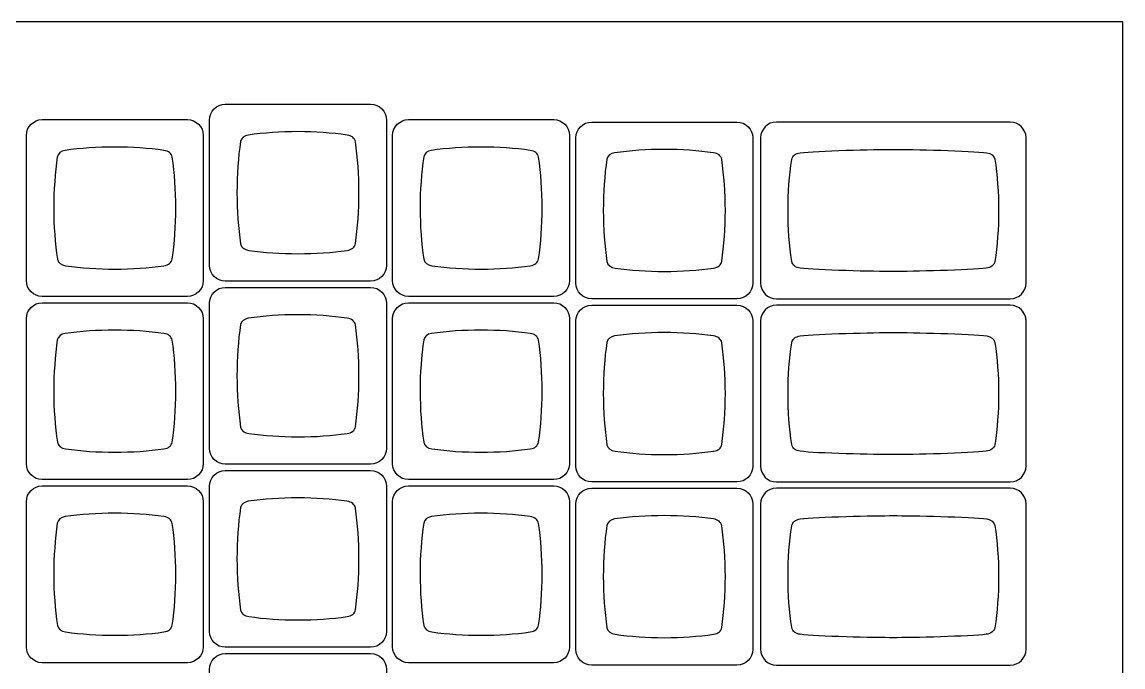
# Model space of a CAD drawing. Header units: millimetres. Extents: x 0 to 437, y 0 to 193.
# Drawn here: x 322 to 436.5, y 125.9 to 193 of the extents above; entities that cross this region are included whole.
import ezdxf

# ---------------------------------------------------------------- set-up
doc = ezdxf.new("R2010")
doc.units = ezdxf.units.MM
doc.header["$MEASUREMENT"] = 0
for name, color, linetype in [('Case', 7, 'Continuous'), ('Other Keys', 7, 'Continuous'), ('Outside Modifiers', 5, 'Continuous'), ('VeloKeys', 253, 'Continuous')]:
    doc.layers.add(name, color=color, linetype=linetype)

msp = doc.modelspace()

# ---------------------------------------------------------------- linework, layer by layer
at = {"layer": 'Case'}
msp.add_lwpolyline([(0, 0), (436.5, 0), (436.5, 192.96), (0, 192.96)], close=True, dxfattribs=at)
at = {"layer": 'Other Keys'}
for points, knots in [([(358.26, 184.4), (358.26, 184.4), (343.15, 184.4), (343.15, 184.4), (343.15, 184.4), (342.25, 184.4), (341.51, 183.66), (341.51, 182.75), (341.51, 182.75), (341.51, 182.75), (341.51, 167.64), (341.51, 167.64), (341.51, 167.64), (341.51, 166.74), (342.25, 166), (343.15, 166), (343.15, 166), (343.15, 166), (358.26, 166), (358.26, 166), (358.26, 166), (359.16, 166), (359.91, 166.74), (359.91, 167.64), (359.91, 167.64), (359.91, 167.64), (359.91, 182.75), (359.91, 182.75), (359.91, 182.75), (359.91, 183.66), (359.16, 184.4), (358.26, 184.4)], [0, 0, 0, 0, 0.111111, 0.111111, 0.111111, 0.111111, 0.222222, 0.222222, 0.222222, 0.222222, 0.333333, 0.333333, 0.333333, 0.333333, 0.444444, 0.444444, 0.444444, 0.444444, 0.555556, 0.555556, 0.555556, 0.555556, 0.666667, 0.666667, 0.666667, 0.666667, 0.777778, 0.777778, 0.777778, 0.777778, 1, 1, 1, 1]), ([(339.21, 182.8), (339.21, 182.8), (324.1, 182.8), (324.1, 182.8), (324.1, 182.8), (323.2, 182.8), (322.46, 182.06), (322.46, 181.15), (322.46, 181.15), (322.46, 181.15), (322.46, 166.05), (322.46, 166.05), (322.46, 166.05), (322.46, 165.14), (323.2, 164.4), (324.1, 164.4), (324.1, 164.4), (324.1, 164.4), (339.21, 164.4), (339.21, 164.4), (339.21, 164.4), (340.11, 164.4), (340.86, 165.14), (340.86, 166.05), (340.86, 166.05), (340.86, 166.05), (340.86, 181.15), (340.86, 181.15), (340.86, 181.15), (340.86, 182.06), (340.11, 182.8), (339.21, 182.8)], [0, 0, 0, 0, 0.111111, 0.111111, 0.111111, 0.111111, 0.222222, 0.222222, 0.222222, 0.222222, 0.333333, 0.333333, 0.333333, 0.333333, 0.444444, 0.444444, 0.444444, 0.444444, 0.555556, 0.555556, 0.555556, 0.555556, 0.666667, 0.666667, 0.666667, 0.666667, 0.777778, 0.777778, 0.777778, 0.777778, 1, 1, 1, 1]), ([(377.31, 182.8), (377.31, 182.8), (362.2, 182.8), (362.2, 182.8), (362.2, 182.8), (361.3, 182.8), (360.55, 182.06), (360.55, 181.15), (360.55, 181.15), (360.55, 181.15), (360.55, 166.05), (360.55, 166.05), (360.55, 166.05), (360.55, 165.14), (361.3, 164.4), (362.2, 164.4), (362.2, 164.4), (362.2, 164.4), (377.31, 164.4), (377.31, 164.4), (377.31, 164.4), (378.21, 164.4), (378.95, 165.14), (378.95, 166.05), (378.95, 166.05), (378.95, 166.05), (378.95, 181.15), (378.95, 181.15), (378.95, 181.15), (378.95, 182.06), (378.21, 182.8), (377.31, 182.8)], [0, 0, 0, 0, 0.111111, 0.111111, 0.111111, 0.111111, 0.222222, 0.222222, 0.222222, 0.222222, 0.333333, 0.333333, 0.333333, 0.333333, 0.444444, 0.444444, 0.444444, 0.444444, 0.555556, 0.555556, 0.555556, 0.555556, 0.666667, 0.666667, 0.666667, 0.666667, 0.777778, 0.777778, 0.777778, 0.777778, 1, 1, 1, 1]), ([(396.36, 182.55), (396.36, 182.55), (381.25, 182.55), (381.25, 182.55), (381.25, 182.55), (380.35, 182.55), (379.6, 181.81), (379.6, 180.91), (379.6, 180.91), (379.6, 180.91), (379.6, 165.8), (379.6, 165.8), (379.6, 165.8), (379.6, 164.89), (380.35, 164.15), (381.25, 164.15), (381.25, 164.15), (381.25, 164.15), (396.36, 164.15), (396.36, 164.15), (396.36, 164.15), (397.26, 164.15), (398, 164.89), (398, 165.8), (398, 165.8), (398, 165.8), (398, 180.91), (398, 180.91), (398, 180.91), (398, 181.81), (397.26, 182.55), (396.36, 182.55)], [0, 0, 0, 0, 0.111111, 0.111111, 0.111111, 0.111111, 0.222222, 0.222222, 0.222222, 0.222222, 0.333333, 0.333333, 0.333333, 0.333333, 0.444444, 0.444444, 0.444444, 0.444444, 0.555556, 0.555556, 0.555556, 0.555556, 0.666667, 0.666667, 0.666667, 0.666667, 0.777778, 0.777778, 0.777778, 0.777778, 1, 1, 1, 1]), ([(350.7, 181.55), (352.49, 181.55), (354.21, 181.42), (355.82, 181.2), (355.82, 181.2), (355.82, 181.2), (355.82, 181.2), (355.82, 181.2), (355.82, 181.2), (356.3, 181.13), (356.59, 180.89), (356.68, 180.49), (356.68, 180.49), (356.92, 178.84), (357.05, 177.05), (357.05, 175.2), (357.05, 175.2), (357.06, 173.34), (356.92, 171.56), (356.68, 169.9), (356.68, 169.9), (356.6, 169.5), (356.31, 169.27), (355.82, 169.19), (355.82, 169.19), (354.22, 168.97), (352.5, 168.85), (350.71, 168.85), (350.71, 168.85), (348.92, 168.85), (347.19, 168.97), (345.59, 169.2), (345.59, 169.2), (345.59, 169.2), (345.59, 169.2), (345.59, 169.2), (345.59, 169.2), (345.12, 169.27), (344.83, 169.49), (344.74, 169.87), (344.74, 169.87), (344.49, 171.54), (344.36, 173.33), (344.36, 175.2), (344.36, 175.2), (344.36, 177.07), (344.49, 178.87), (344.73, 180.53), (344.73, 180.53), (344.83, 180.9), (345.09, 181.11), (345.53, 181.19), (345.53, 181.19), (347.15, 181.42), (348.89, 181.55), (350.7, 181.55)], [0, 0, 0, 0, 0.066667, 0.066667, 0.066667, 0.066667, 0.133333, 0.133333, 0.133333, 0.133333, 0.2, 0.2, 0.2, 0.2, 0.266667, 0.266667, 0.266667, 0.266667, 0.333333, 0.333333, 0.333333, 0.333333, 0.4, 0.4, 0.4, 0.4, 0.466667, 0.466667, 0.466667, 0.466667, 0.533333, 0.533333, 0.533333, 0.533333, 0.6, 0.6, 0.6, 0.6, 0.666667, 0.666667, 0.666667, 0.666667, 0.733333, 0.733333, 0.733333, 0.733333, 0.8, 0.8, 0.8, 0.8, 0.866667, 0.866667, 0.866667, 0.866667, 1, 1, 1, 1]), ([(331.65, 179.95), (333.44, 179.95), (335.16, 179.83), (336.77, 179.6), (336.77, 179.6), (336.77, 179.6), (336.77, 179.6), (336.77, 179.6), (336.77, 179.6), (337.25, 179.53), (337.54, 179.3), (337.63, 178.89), (337.63, 178.89), (337.87, 177.24), (338, 175.46), (338, 173.6), (338, 173.6), (338.01, 171.74), (337.87, 169.96), (337.63, 168.31), (337.63, 168.31), (337.55, 167.9), (337.26, 167.67), (336.77, 167.6), (336.77, 167.6), (335.17, 167.37), (333.45, 167.25), (331.66, 167.25), (331.66, 167.25), (329.87, 167.25), (328.14, 167.37), (326.54, 167.6), (326.54, 167.6), (326.54, 167.6), (326.54, 167.6), (326.54, 167.6), (326.54, 167.6), (326.07, 167.67), (325.78, 167.89), (325.69, 168.28), (325.69, 168.28), (325.44, 169.94), (325.31, 171.73), (325.31, 173.6), (325.31, 173.6), (325.31, 175.47), (325.44, 177.27), (325.68, 178.93), (325.68, 178.93), (325.78, 179.3), (326.04, 179.52), (326.48, 179.6), (326.48, 179.6), (328.1, 179.83), (329.84, 179.95), (331.65, 179.95)], [0, 0, 0, 0, 0.066667, 0.066667, 0.066667, 0.066667, 0.133333, 0.133333, 0.133333, 0.133333, 0.2, 0.2, 0.2, 0.2, 0.266667, 0.266667, 0.266667, 0.266667, 0.333333, 0.333333, 0.333333, 0.333333, 0.4, 0.4, 0.4, 0.4, 0.466667, 0.466667, 0.466667, 0.466667, 0.533333, 0.533333, 0.533333, 0.533333, 0.6, 0.6, 0.6, 0.6, 0.666667, 0.666667, 0.666667, 0.666667, 0.733333, 0.733333, 0.733333, 0.733333, 0.8, 0.8, 0.8, 0.8, 0.866667, 0.866667, 0.866667, 0.866667, 1, 1, 1, 1]), ([(369.75, 179.95), (371.54, 179.95), (373.26, 179.83), (374.87, 179.6), (374.87, 179.6), (374.87, 179.6), (374.87, 179.6), (374.87, 179.6), (374.87, 179.6), (375.35, 179.53), (375.64, 179.3), (375.73, 178.89), (375.73, 178.89), (375.97, 177.24), (376.1, 175.46), (376.1, 173.6), (376.1, 173.6), (376.1, 171.74), (375.97, 169.96), (375.73, 168.31), (375.73, 168.31), (375.64, 167.9), (375.36, 167.67), (374.87, 167.6), (374.87, 167.6), (373.27, 167.37), (371.55, 167.25), (369.76, 167.25), (369.76, 167.25), (367.96, 167.25), (366.24, 167.37), (364.64, 167.6), (364.64, 167.6), (364.64, 167.6), (364.64, 167.6), (364.64, 167.6), (364.64, 167.6), (364.17, 167.67), (363.88, 167.89), (363.78, 168.28), (363.78, 168.28), (363.54, 169.94), (363.41, 171.73), (363.41, 173.6), (363.41, 173.6), (363.4, 175.47), (363.54, 177.27), (363.78, 178.93), (363.78, 178.93), (363.88, 179.3), (364.14, 179.52), (364.58, 179.6), (364.58, 179.6), (366.2, 179.83), (367.94, 179.95), (369.75, 179.95)], [0, 0, 0, 0, 0.066667, 0.066667, 0.066667, 0.066667, 0.133333, 0.133333, 0.133333, 0.133333, 0.2, 0.2, 0.2, 0.2, 0.266667, 0.266667, 0.266667, 0.266667, 0.333333, 0.333333, 0.333333, 0.333333, 0.4, 0.4, 0.4, 0.4, 0.466667, 0.466667, 0.466667, 0.466667, 0.533333, 0.533333, 0.533333, 0.533333, 0.6, 0.6, 0.6, 0.6, 0.666667, 0.666667, 0.666667, 0.666667, 0.733333, 0.733333, 0.733333, 0.733333, 0.8, 0.8, 0.8, 0.8, 0.866667, 0.866667, 0.866667, 0.866667, 1, 1, 1, 1]), ([(388.8, 179.7), (390.59, 179.7), (392.31, 179.58), (393.92, 179.35), (393.92, 179.35), (393.92, 179.35), (393.92, 179.35), (393.92, 179.35), (393.92, 179.35), (394.4, 179.28), (394.69, 179.05), (394.78, 178.64), (394.78, 178.64), (395.02, 176.99), (395.15, 175.21), (395.15, 173.35), (395.15, 173.35), (395.15, 171.49), (395.02, 169.71), (394.78, 168.06), (394.78, 168.06), (394.69, 167.66), (394.41, 167.42), (393.92, 167.35), (393.92, 167.35), (392.32, 167.13), (390.6, 167), (388.81, 167), (388.81, 167), (387.01, 167), (385.29, 167.13), (383.69, 167.35), (383.69, 167.35), (383.69, 167.35), (383.69, 167.35), (383.69, 167.35), (383.69, 167.35), (383.22, 167.42), (382.93, 167.65), (382.83, 168.03), (382.83, 168.03), (382.59, 169.69), (382.46, 171.48), (382.46, 173.35), (382.46, 173.35), (382.45, 175.23), (382.59, 177.02), (382.83, 178.68), (382.83, 178.68), (382.93, 179.05), (383.19, 179.27), (383.63, 179.35), (383.63, 179.35), (385.25, 179.58), (386.99, 179.7), (388.8, 179.7)], [0, 0, 0, 0, 0.066667, 0.066667, 0.066667, 0.066667, 0.133333, 0.133333, 0.133333, 0.133333, 0.2, 0.2, 0.2, 0.2, 0.266667, 0.266667, 0.266667, 0.266667, 0.333333, 0.333333, 0.333333, 0.333333, 0.4, 0.4, 0.4, 0.4, 0.466667, 0.466667, 0.466667, 0.466667, 0.533333, 0.533333, 0.533333, 0.533333, 0.6, 0.6, 0.6, 0.6, 0.666667, 0.666667, 0.666667, 0.666667, 0.733333, 0.733333, 0.733333, 0.733333, 0.8, 0.8, 0.8, 0.8, 0.866667, 0.866667, 0.866667, 0.866667, 1, 1, 1, 1]), ([(396.36, 163.5), (396.36, 163.5), (381.25, 163.5), (381.25, 163.5), (381.25, 163.5), (380.35, 163.5), (379.6, 162.76), (379.6, 161.86), (379.6, 161.86), (379.6, 161.86), (379.6, 146.75), (379.6, 146.75), (379.6, 146.75), (379.6, 145.84), (380.35, 145.1), (381.25, 145.1), (381.25, 145.1), (381.25, 145.1), (396.36, 145.1), (396.36, 145.1), (396.36, 145.1), (397.26, 145.1), (398, 145.84), (398, 146.75), (398, 146.75), (398, 146.75), (398, 161.86), (398, 161.86), (398, 161.86), (398, 162.76), (397.26, 163.5), (396.36, 163.5)], [0, 0, 0, 0, 0.111111, 0.111111, 0.111111, 0.111111, 0.222222, 0.222222, 0.222222, 0.222222, 0.333333, 0.333333, 0.333333, 0.333333, 0.444444, 0.444444, 0.444444, 0.444444, 0.555556, 0.555556, 0.555556, 0.555556, 0.666667, 0.666667, 0.666667, 0.666667, 0.777778, 0.777778, 0.777778, 0.777778, 1, 1, 1, 1]), ([(388.8, 160.65), (390.59, 160.65), (392.31, 160.53), (393.92, 160.3), (393.92, 160.3), (393.92, 160.3), (393.92, 160.3), (393.92, 160.3), (393.92, 160.3), (394.4, 160.23), (394.69, 160), (394.78, 159.59), (394.78, 159.59), (395.02, 157.94), (395.15, 156.16), (395.15, 154.3), (395.15, 154.3), (395.15, 152.44), (395.02, 150.66), (394.78, 149.01), (394.78, 149.01), (394.69, 148.61), (394.41, 148.37), (393.92, 148.3), (393.92, 148.3), (392.32, 148.08), (390.6, 147.95), (388.81, 147.95), (388.81, 147.95), (387.01, 147.95), (385.29, 148.08), (383.69, 148.3), (383.69, 148.3), (383.69, 148.3), (383.69, 148.3), (383.69, 148.3), (383.69, 148.3), (383.22, 148.37), (382.93, 148.6), (382.83, 148.98), (382.83, 148.98), (382.59, 150.64), (382.46, 152.43), (382.46, 154.3), (382.46, 154.3), (382.45, 156.18), (382.59, 157.97), (382.83, 159.63), (382.83, 159.63), (382.93, 160), (383.19, 160.22), (383.63, 160.3), (383.63, 160.3), (385.25, 160.53), (386.99, 160.65), (388.8, 160.65)], [0, 0, 0, 0, 0.066667, 0.066667, 0.066667, 0.066667, 0.133333, 0.133333, 0.133333, 0.133333, 0.2, 0.2, 0.2, 0.2, 0.266667, 0.266667, 0.266667, 0.266667, 0.333333, 0.333333, 0.333333, 0.333333, 0.4, 0.4, 0.4, 0.4, 0.466667, 0.466667, 0.466667, 0.466667, 0.533333, 0.533333, 0.533333, 0.533333, 0.6, 0.6, 0.6, 0.6, 0.666667, 0.666667, 0.666667, 0.666667, 0.733333, 0.733333, 0.733333, 0.733333, 0.8, 0.8, 0.8, 0.8, 0.866667, 0.866667, 0.866667, 0.866667, 1, 1, 1, 1])]:
    msp.add_open_spline(points, degree=3, knots=knots, dxfattribs=at)
at = {"layer": 'Outside Modifiers'}
for points, knots in [([(424.77, 164.15), (424.77, 164.15), (400.46, 164.15), (400.46, 164.15), (400.46, 164.15), (399.56, 164.15), (398.82, 164.89), (398.82, 165.8), (398.82, 165.8), (398.82, 165.8), (398.82, 180.91), (398.82, 180.91), (398.82, 180.91), (398.82, 181.81), (399.56, 182.55), (400.46, 182.55), (400.46, 182.55), (400.46, 182.55), (424.77, 182.55), (424.77, 182.55), (424.77, 182.55), (425.68, 182.55), (426.42, 181.81), (426.42, 180.91), (426.42, 180.91), (426.42, 180.91), (426.42, 165.8), (426.42, 165.8), (426.42, 165.8), (426.42, 164.89), (425.68, 164.15), (424.77, 164.15)], [0, 0, 0, 0, 0.111111, 0.111111, 0.111111, 0.111111, 0.222222, 0.222222, 0.222222, 0.222222, 0.333333, 0.333333, 0.333333, 0.333333, 0.444444, 0.444444, 0.444444, 0.444444, 0.555556, 0.555556, 0.555556, 0.555556, 0.666667, 0.666667, 0.666667, 0.666667, 0.777778, 0.777778, 0.777778, 0.777778, 1, 1, 1, 1]), ([(412.62, 179.7), (410.76, 179.7), (404.6, 179.58), (402.94, 179.35), (402.94, 179.35), (402.94, 179.35), (402.94, 179.35), (402.94, 179.35), (402.94, 179.35), (402.44, 179.28), (402.14, 179.05), (402.05, 178.64), (402.05, 178.64), (401.8, 176.99), (401.67, 175.21), (401.67, 173.35), (401.67, 173.35), (401.67, 171.49), (401.8, 169.71), (402.05, 168.06), (402.05, 168.06), (402.14, 167.65), (402.44, 167.42), (402.94, 167.35), (402.94, 167.35), (404.59, 167.12), (410.77, 167), (412.61, 167), (412.61, 167), (414.46, 167), (420.64, 167.13), (422.29, 167.35), (422.29, 167.35), (422.29, 167.35), (422.29, 167.35), (422.29, 167.35), (422.29, 167.35), (422.78, 167.42), (423.08, 167.64), (423.18, 168.03), (423.18, 168.03), (423.43, 169.69), (423.57, 171.48), (423.57, 173.35), (423.57, 173.35), (423.57, 175.22), (423.43, 177.02), (423.18, 178.68), (423.18, 178.68), (423.08, 179.05), (422.81, 179.27), (422.35, 179.35), (422.35, 179.35), (420.68, 179.58), (414.48, 179.7), (412.62, 179.7)], [0, 0, 0, 0, 0.066667, 0.066667, 0.066667, 0.066667, 0.133333, 0.133333, 0.133333, 0.133333, 0.2, 0.2, 0.2, 0.2, 0.266667, 0.266667, 0.266667, 0.266667, 0.333333, 0.333333, 0.333333, 0.333333, 0.4, 0.4, 0.4, 0.4, 0.466667, 0.466667, 0.466667, 0.466667, 0.533333, 0.533333, 0.533333, 0.533333, 0.6, 0.6, 0.6, 0.6, 0.666667, 0.666667, 0.666667, 0.666667, 0.733333, 0.733333, 0.733333, 0.733333, 0.8, 0.8, 0.8, 0.8, 0.866667, 0.866667, 0.866667, 0.866667, 1, 1, 1, 1]), ([(424.77, 145.1), (424.77, 145.1), (400.46, 145.1), (400.46, 145.1), (400.46, 145.1), (399.56, 145.1), (398.82, 145.84), (398.82, 146.75), (398.82, 146.75), (398.82, 146.75), (398.82, 161.86), (398.82, 161.86), (398.82, 161.86), (398.82, 162.76), (399.56, 163.5), (400.46, 163.5), (400.46, 163.5), (400.46, 163.5), (424.77, 163.5), (424.77, 163.5), (424.77, 163.5), (425.68, 163.5), (426.42, 162.76), (426.42, 161.86), (426.42, 161.86), (426.42, 161.86), (426.42, 146.75), (426.42, 146.75), (426.42, 146.75), (426.42, 145.84), (425.68, 145.1), (424.77, 145.1)], [0, 0, 0, 0, 0.111111, 0.111111, 0.111111, 0.111111, 0.222222, 0.222222, 0.222222, 0.222222, 0.333333, 0.333333, 0.333333, 0.333333, 0.444444, 0.444444, 0.444444, 0.444444, 0.555556, 0.555556, 0.555556, 0.555556, 0.666667, 0.666667, 0.666667, 0.666667, 0.777778, 0.777778, 0.777778, 0.777778, 1, 1, 1, 1]), ([(412.62, 160.65), (410.76, 160.65), (404.6, 160.53), (402.94, 160.3), (402.94, 160.3), (402.94, 160.3), (402.94, 160.3), (402.94, 160.3), (402.94, 160.3), (402.44, 160.23), (402.14, 160), (402.05, 159.59), (402.05, 159.59), (401.8, 157.94), (401.67, 156.16), (401.67, 154.3), (401.67, 154.3), (401.67, 152.44), (401.8, 150.66), (402.05, 149.01), (402.05, 149.01), (402.14, 148.6), (402.44, 148.37), (402.94, 148.3), (402.94, 148.3), (404.59, 148.07), (410.77, 147.95), (412.61, 147.95), (412.61, 147.95), (414.46, 147.95), (420.64, 148.08), (422.29, 148.3), (422.29, 148.3), (422.29, 148.3), (422.29, 148.3), (422.29, 148.3), (422.29, 148.3), (422.78, 148.37), (423.08, 148.59), (423.18, 148.98), (423.18, 148.98), (423.43, 150.64), (423.57, 152.43), (423.57, 154.3), (423.57, 154.3), (423.57, 156.17), (423.43, 157.97), (423.18, 159.63), (423.18, 159.63), (423.08, 160), (422.81, 160.22), (422.35, 160.3), (422.35, 160.3), (420.68, 160.53), (414.48, 160.65), (412.62, 160.65)], [0, 0, 0, 0, 0.066667, 0.066667, 0.066667, 0.066667, 0.133333, 0.133333, 0.133333, 0.133333, 0.2, 0.2, 0.2, 0.2, 0.266667, 0.266667, 0.266667, 0.266667, 0.333333, 0.333333, 0.333333, 0.333333, 0.4, 0.4, 0.4, 0.4, 0.466667, 0.466667, 0.466667, 0.466667, 0.533333, 0.533333, 0.533333, 0.533333, 0.6, 0.6, 0.6, 0.6, 0.666667, 0.666667, 0.666667, 0.666667, 0.733333, 0.733333, 0.733333, 0.733333, 0.8, 0.8, 0.8, 0.8, 0.866667, 0.866667, 0.866667, 0.866667, 1, 1, 1, 1]), ([(424.77, 126.05), (424.77, 126.05), (400.46, 126.05), (400.46, 126.05), (400.46, 126.05), (399.56, 126.05), (398.82, 126.79), (398.82, 127.7), (398.82, 127.7), (398.82, 127.7), (398.82, 142.81), (398.82, 142.81), (398.82, 142.81), (398.82, 143.71), (399.56, 144.45), (400.46, 144.45), (400.46, 144.45), (400.46, 144.45), (424.77, 144.45), (424.77, 144.45), (424.77, 144.45), (425.68, 144.45), (426.42, 143.71), (426.42, 142.81), (426.42, 142.81), (426.42, 142.81), (426.42, 127.7), (426.42, 127.7), (426.42, 127.7), (426.42, 126.79), (425.68, 126.05), (424.77, 126.05)], [0, 0, 0, 0, 0.111111, 0.111111, 0.111111, 0.111111, 0.222222, 0.222222, 0.222222, 0.222222, 0.333333, 0.333333, 0.333333, 0.333333, 0.444444, 0.444444, 0.444444, 0.444444, 0.555556, 0.555556, 0.555556, 0.555556, 0.666667, 0.666667, 0.666667, 0.666667, 0.777778, 0.777778, 0.777778, 0.777778, 1, 1, 1, 1]), ([(412.62, 141.6), (410.76, 141.6), (404.6, 141.48), (402.94, 141.25), (402.94, 141.25), (402.94, 141.25), (402.94, 141.25), (402.94, 141.25), (402.94, 141.25), (402.44, 141.18), (402.14, 140.95), (402.05, 140.54), (402.05, 140.54), (401.8, 138.89), (401.67, 137.11), (401.67, 135.25), (401.67, 135.25), (401.67, 133.39), (401.8, 131.61), (402.05, 129.96), (402.05, 129.96), (402.14, 129.55), (402.44, 129.32), (402.94, 129.25), (402.94, 129.25), (404.59, 129.02), (410.77, 128.9), (412.61, 128.9), (412.61, 128.9), (414.46, 128.9), (420.64, 129.03), (422.29, 129.25), (422.29, 129.25), (422.29, 129.25), (422.29, 129.25), (422.29, 129.25), (422.29, 129.25), (422.78, 129.32), (423.08, 129.54), (423.18, 129.93), (423.18, 129.93), (423.43, 131.59), (423.57, 133.38), (423.57, 135.25), (423.57, 135.25), (423.57, 137.12), (423.43, 138.92), (423.18, 140.58), (423.18, 140.58), (423.08, 140.95), (422.81, 141.17), (422.35, 141.25), (422.35, 141.25), (420.68, 141.48), (414.48, 141.6), (412.62, 141.6)], [0, 0, 0, 0, 0.066667, 0.066667, 0.066667, 0.066667, 0.133333, 0.133333, 0.133333, 0.133333, 0.2, 0.2, 0.2, 0.2, 0.266667, 0.266667, 0.266667, 0.266667, 0.333333, 0.333333, 0.333333, 0.333333, 0.4, 0.4, 0.4, 0.4, 0.466667, 0.466667, 0.466667, 0.466667, 0.533333, 0.533333, 0.533333, 0.533333, 0.6, 0.6, 0.6, 0.6, 0.666667, 0.666667, 0.666667, 0.666667, 0.733333, 0.733333, 0.733333, 0.733333, 0.8, 0.8, 0.8, 0.8, 0.866667, 0.866667, 0.866667, 0.866667, 1, 1, 1, 1])]:
    msp.add_open_spline(points, degree=3, knots=knots, dxfattribs=at)
at = {"layer": 'VeloKeys'}
for points, knots in [([(358.26, 165.35), (358.26, 165.35), (343.15, 165.35), (343.15, 165.35), (343.15, 165.35), (342.25, 165.35), (341.51, 164.61), (341.51, 163.7), (341.51, 163.7), (341.51, 163.7), (341.51, 148.59), (341.51, 148.59), (341.51, 148.59), (341.51, 147.69), (342.25, 146.95), (343.15, 146.95), (343.15, 146.95), (343.15, 146.95), (358.26, 146.95), (358.26, 146.95), (358.26, 146.95), (359.16, 146.95), (359.91, 147.69), (359.91, 148.59), (359.91, 148.59), (359.91, 148.59), (359.91, 163.7), (359.91, 163.7), (359.91, 163.7), (359.91, 164.61), (359.16, 165.35), (358.26, 165.35)], [0, 0, 0, 0, 0.111111, 0.111111, 0.111111, 0.111111, 0.222222, 0.222222, 0.222222, 0.222222, 0.333333, 0.333333, 0.333333, 0.333333, 0.444444, 0.444444, 0.444444, 0.444444, 0.555556, 0.555556, 0.555556, 0.555556, 0.666667, 0.666667, 0.666667, 0.666667, 0.777778, 0.777778, 0.777778, 0.777778, 1, 1, 1, 1]), ([(339.21, 163.75), (339.21, 163.75), (324.1, 163.75), (324.1, 163.75), (324.1, 163.75), (323.2, 163.75), (322.46, 163.01), (322.46, 162.1), (322.46, 162.1), (322.46, 162.1), (322.46, 147), (322.46, 147), (322.46, 147), (322.46, 146.09), (323.2, 145.35), (324.1, 145.35), (324.1, 145.35), (324.1, 145.35), (339.21, 145.35), (339.21, 145.35), (339.21, 145.35), (340.11, 145.35), (340.86, 146.09), (340.86, 147), (340.86, 147), (340.86, 147), (340.86, 162.1), (340.86, 162.1), (340.86, 162.1), (340.86, 163.01), (340.11, 163.75), (339.21, 163.75)], [0, 0, 0, 0, 0.111111, 0.111111, 0.111111, 0.111111, 0.222222, 0.222222, 0.222222, 0.222222, 0.333333, 0.333333, 0.333333, 0.333333, 0.444444, 0.444444, 0.444444, 0.444444, 0.555556, 0.555556, 0.555556, 0.555556, 0.666667, 0.666667, 0.666667, 0.666667, 0.777778, 0.777778, 0.777778, 0.777778, 1, 1, 1, 1]), ([(377.31, 163.75), (377.31, 163.75), (362.2, 163.75), (362.2, 163.75), (362.2, 163.75), (361.3, 163.75), (360.55, 163.01), (360.55, 162.1), (360.55, 162.1), (360.55, 162.1), (360.55, 147), (360.55, 147), (360.55, 147), (360.55, 146.09), (361.3, 145.35), (362.2, 145.35), (362.2, 145.35), (362.2, 145.35), (377.31, 145.35), (377.31, 145.35), (377.31, 145.35), (378.21, 145.35), (378.95, 146.09), (378.95, 147), (378.95, 147), (378.95, 147), (378.95, 162.1), (378.95, 162.1), (378.95, 162.1), (378.95, 163.01), (378.21, 163.75), (377.31, 163.75)], [0, 0, 0, 0, 0.111111, 0.111111, 0.111111, 0.111111, 0.222222, 0.222222, 0.222222, 0.222222, 0.333333, 0.333333, 0.333333, 0.333333, 0.444444, 0.444444, 0.444444, 0.444444, 0.555556, 0.555556, 0.555556, 0.555556, 0.666667, 0.666667, 0.666667, 0.666667, 0.777778, 0.777778, 0.777778, 0.777778, 1, 1, 1, 1]), ([(350.7, 162.5), (352.49, 162.5), (354.21, 162.37), (355.82, 162.15), (355.82, 162.15), (355.82, 162.15), (355.82, 162.15), (355.82, 162.15), (355.82, 162.15), (356.3, 162.08), (356.59, 161.84), (356.68, 161.44), (356.68, 161.44), (356.92, 159.79), (357.05, 158), (357.05, 156.15), (357.05, 156.15), (357.06, 154.29), (356.92, 152.51), (356.68, 150.85), (356.68, 150.85), (356.6, 150.45), (356.31, 150.22), (355.82, 150.14), (355.82, 150.14), (354.22, 149.92), (352.5, 149.8), (350.71, 149.8), (350.71, 149.8), (348.92, 149.8), (347.19, 149.92), (345.59, 150.15), (345.59, 150.15), (345.59, 150.15), (345.59, 150.15), (345.59, 150.15), (345.59, 150.15), (345.12, 150.22), (344.83, 150.44), (344.74, 150.82), (344.74, 150.82), (344.49, 152.49), (344.36, 154.28), (344.36, 156.15), (344.36, 156.15), (344.36, 158.02), (344.49, 159.82), (344.73, 161.48), (344.73, 161.48), (344.83, 161.85), (345.09, 162.06), (345.53, 162.14), (345.53, 162.14), (347.15, 162.37), (348.89, 162.5), (350.7, 162.5)], [0, 0, 0, 0, 0.066667, 0.066667, 0.066667, 0.066667, 0.133333, 0.133333, 0.133333, 0.133333, 0.2, 0.2, 0.2, 0.2, 0.266667, 0.266667, 0.266667, 0.266667, 0.333333, 0.333333, 0.333333, 0.333333, 0.4, 0.4, 0.4, 0.4, 0.466667, 0.466667, 0.466667, 0.466667, 0.533333, 0.533333, 0.533333, 0.533333, 0.6, 0.6, 0.6, 0.6, 0.666667, 0.666667, 0.666667, 0.666667, 0.733333, 0.733333, 0.733333, 0.733333, 0.8, 0.8, 0.8, 0.8, 0.866667, 0.866667, 0.866667, 0.866667, 1, 1, 1, 1]), ([(331.65, 160.9), (333.44, 160.9), (335.16, 160.78), (336.77, 160.55), (336.77, 160.55), (336.77, 160.55), (336.77, 160.55), (336.77, 160.55), (336.77, 160.55), (337.25, 160.48), (337.54, 160.25), (337.63, 159.84), (337.63, 159.84), (337.87, 158.19), (338, 156.41), (338, 154.55), (338, 154.55), (338.01, 152.69), (337.87, 150.91), (337.63, 149.26), (337.63, 149.26), (337.55, 148.85), (337.26, 148.62), (336.77, 148.55), (336.77, 148.55), (335.17, 148.32), (333.45, 148.2), (331.66, 148.2), (331.66, 148.2), (329.87, 148.2), (328.14, 148.32), (326.54, 148.55), (326.54, 148.55), (326.54, 148.55), (326.54, 148.55), (326.54, 148.55), (326.54, 148.55), (326.07, 148.62), (325.78, 148.84), (325.69, 149.23), (325.69, 149.23), (325.44, 150.89), (325.31, 152.68), (325.31, 154.55), (325.31, 154.55), (325.31, 156.42), (325.44, 158.22), (325.68, 159.88), (325.68, 159.88), (325.78, 160.25), (326.04, 160.47), (326.48, 160.55), (326.48, 160.55), (328.1, 160.78), (329.84, 160.9), (331.65, 160.9)], [0, 0, 0, 0, 0.066667, 0.066667, 0.066667, 0.066667, 0.133333, 0.133333, 0.133333, 0.133333, 0.2, 0.2, 0.2, 0.2, 0.266667, 0.266667, 0.266667, 0.266667, 0.333333, 0.333333, 0.333333, 0.333333, 0.4, 0.4, 0.4, 0.4, 0.466667, 0.466667, 0.466667, 0.466667, 0.533333, 0.533333, 0.533333, 0.533333, 0.6, 0.6, 0.6, 0.6, 0.666667, 0.666667, 0.666667, 0.666667, 0.733333, 0.733333, 0.733333, 0.733333, 0.8, 0.8, 0.8, 0.8, 0.866667, 0.866667, 0.866667, 0.866667, 1, 1, 1, 1]), ([(369.75, 160.9), (371.54, 160.9), (373.26, 160.78), (374.87, 160.55), (374.87, 160.55), (374.87, 160.55), (374.87, 160.55), (374.87, 160.55), (374.87, 160.55), (375.35, 160.48), (375.64, 160.25), (375.73, 159.84), (375.73, 159.84), (375.97, 158.19), (376.1, 156.41), (376.1, 154.55), (376.1, 154.55), (376.1, 152.69), (375.97, 150.91), (375.73, 149.26), (375.73, 149.26), (375.64, 148.85), (375.36, 148.62), (374.87, 148.55), (374.87, 148.55), (373.27, 148.32), (371.55, 148.2), (369.76, 148.2), (369.76, 148.2), (367.96, 148.2), (366.24, 148.32), (364.64, 148.55), (364.64, 148.55), (364.64, 148.55), (364.64, 148.55), (364.64, 148.55), (364.64, 148.55), (364.17, 148.62), (363.88, 148.84), (363.78, 149.23), (363.78, 149.23), (363.54, 150.89), (363.41, 152.68), (363.41, 154.55), (363.41, 154.55), (363.4, 156.42), (363.54, 158.22), (363.78, 159.88), (363.78, 159.88), (363.88, 160.25), (364.14, 160.47), (364.58, 160.55), (364.58, 160.55), (366.2, 160.78), (367.94, 160.9), (369.75, 160.9)], [0, 0, 0, 0, 0.066667, 0.066667, 0.066667, 0.066667, 0.133333, 0.133333, 0.133333, 0.133333, 0.2, 0.2, 0.2, 0.2, 0.266667, 0.266667, 0.266667, 0.266667, 0.333333, 0.333333, 0.333333, 0.333333, 0.4, 0.4, 0.4, 0.4, 0.466667, 0.466667, 0.466667, 0.466667, 0.533333, 0.533333, 0.533333, 0.533333, 0.6, 0.6, 0.6, 0.6, 0.666667, 0.666667, 0.666667, 0.666667, 0.733333, 0.733333, 0.733333, 0.733333, 0.8, 0.8, 0.8, 0.8, 0.866667, 0.866667, 0.866667, 0.866667, 1, 1, 1, 1]), ([(358.26, 146.3), (358.26, 146.3), (343.15, 146.3), (343.15, 146.3), (343.15, 146.3), (342.25, 146.3), (341.51, 145.56), (341.51, 144.65), (341.51, 144.65), (341.51, 144.65), (341.51, 129.54), (341.51, 129.54), (341.51, 129.54), (341.51, 128.64), (342.25, 127.9), (343.15, 127.9), (343.15, 127.9), (343.15, 127.9), (358.26, 127.9), (358.26, 127.9), (358.26, 127.9), (359.16, 127.9), (359.91, 128.64), (359.91, 129.54), (359.91, 129.54), (359.91, 129.54), (359.91, 144.65), (359.91, 144.65), (359.91, 144.65), (359.91, 145.56), (359.16, 146.3), (358.26, 146.3)], [0, 0, 0, 0, 0.111111, 0.111111, 0.111111, 0.111111, 0.222222, 0.222222, 0.222222, 0.222222, 0.333333, 0.333333, 0.333333, 0.333333, 0.444444, 0.444444, 0.444444, 0.444444, 0.555556, 0.555556, 0.555556, 0.555556, 0.666667, 0.666667, 0.666667, 0.666667, 0.777778, 0.777778, 0.777778, 0.777778, 1, 1, 1, 1]), ([(339.21, 144.7), (339.21, 144.7), (324.1, 144.7), (324.1, 144.7), (324.1, 144.7), (323.2, 144.7), (322.46, 143.96), (322.46, 143.05), (322.46, 143.05), (322.46, 143.05), (322.46, 127.95), (322.46, 127.95), (322.46, 127.95), (322.46, 127.04), (323.2, 126.3), (324.1, 126.3), (324.1, 126.3), (324.1, 126.3), (339.21, 126.3), (339.21, 126.3), (339.21, 126.3), (340.11, 126.3), (340.86, 127.04), (340.86, 127.95), (340.86, 127.95), (340.86, 127.95), (340.86, 143.05), (340.86, 143.05), (340.86, 143.05), (340.86, 143.96), (340.11, 144.7), (339.21, 144.7)], [0, 0, 0, 0, 0.111111, 0.111111, 0.111111, 0.111111, 0.222222, 0.222222, 0.222222, 0.222222, 0.333333, 0.333333, 0.333333, 0.333333, 0.444444, 0.444444, 0.444444, 0.444444, 0.555556, 0.555556, 0.555556, 0.555556, 0.666667, 0.666667, 0.666667, 0.666667, 0.777778, 0.777778, 0.777778, 0.777778, 1, 1, 1, 1]), ([(377.31, 144.7), (377.31, 144.7), (362.2, 144.7), (362.2, 144.7), (362.2, 144.7), (361.3, 144.7), (360.55, 143.96), (360.55, 143.05), (360.55, 143.05), (360.55, 143.05), (360.55, 127.95), (360.55, 127.95), (360.55, 127.95), (360.55, 127.04), (361.3, 126.3), (362.2, 126.3), (362.2, 126.3), (362.2, 126.3), (377.31, 126.3), (377.31, 126.3), (377.31, 126.3), (378.21, 126.3), (378.95, 127.04), (378.95, 127.95), (378.95, 127.95), (378.95, 127.95), (378.95, 143.05), (378.95, 143.05), (378.95, 143.05), (378.95, 143.96), (378.21, 144.7), (377.31, 144.7)], [0, 0, 0, 0, 0.111111, 0.111111, 0.111111, 0.111111, 0.222222, 0.222222, 0.222222, 0.222222, 0.333333, 0.333333, 0.333333, 0.333333, 0.444444, 0.444444, 0.444444, 0.444444, 0.555556, 0.555556, 0.555556, 0.555556, 0.666667, 0.666667, 0.666667, 0.666667, 0.777778, 0.777778, 0.777778, 0.777778, 1, 1, 1, 1]), ([(396.36, 144.45), (396.36, 144.45), (381.25, 144.45), (381.25, 144.45), (381.25, 144.45), (380.35, 144.45), (379.6, 143.71), (379.6, 142.81), (379.6, 142.81), (379.6, 142.81), (379.6, 127.7), (379.6, 127.7), (379.6, 127.7), (379.6, 126.79), (380.35, 126.05), (381.25, 126.05), (381.25, 126.05), (381.25, 126.05), (396.36, 126.05), (396.36, 126.05), (396.36, 126.05), (397.26, 126.05), (398, 126.79), (398, 127.7), (398, 127.7), (398, 127.7), (398, 142.81), (398, 142.81), (398, 142.81), (398, 143.71), (397.26, 144.45), (396.36, 144.45)], [0, 0, 0, 0, 0.111111, 0.111111, 0.111111, 0.111111, 0.222222, 0.222222, 0.222222, 0.222222, 0.333333, 0.333333, 0.333333, 0.333333, 0.444444, 0.444444, 0.444444, 0.444444, 0.555556, 0.555556, 0.555556, 0.555556, 0.666667, 0.666667, 0.666667, 0.666667, 0.777778, 0.777778, 0.777778, 0.777778, 1, 1, 1, 1]), ([(350.7, 143.45), (352.49, 143.45), (354.21, 143.32), (355.82, 143.1), (355.82, 143.1), (355.82, 143.1), (355.82, 143.1), (355.82, 143.1), (355.82, 143.1), (356.3, 143.03), (356.59, 142.79), (356.68, 142.39), (356.68, 142.39), (356.92, 140.74), (357.05, 138.95), (357.05, 137.1), (357.05, 137.1), (357.06, 135.24), (356.92, 133.46), (356.68, 131.8), (356.68, 131.8), (356.6, 131.4), (356.31, 131.17), (355.82, 131.09), (355.82, 131.09), (354.22, 130.87), (352.5, 130.75), (350.71, 130.75), (350.71, 130.75), (348.92, 130.75), (347.19, 130.87), (345.59, 131.1), (345.59, 131.1), (345.59, 131.1), (345.59, 131.1), (345.59, 131.1), (345.59, 131.1), (345.12, 131.17), (344.83, 131.39), (344.74, 131.77), (344.74, 131.77), (344.49, 133.44), (344.36, 135.23), (344.36, 137.1), (344.36, 137.1), (344.36, 138.97), (344.49, 140.77), (344.73, 142.43), (344.73, 142.43), (344.83, 142.8), (345.09, 143.01), (345.53, 143.09), (345.53, 143.09), (347.15, 143.32), (348.89, 143.45), (350.7, 143.45)], [0, 0, 0, 0, 0.066667, 0.066667, 0.066667, 0.066667, 0.133333, 0.133333, 0.133333, 0.133333, 0.2, 0.2, 0.2, 0.2, 0.266667, 0.266667, 0.266667, 0.266667, 0.333333, 0.333333, 0.333333, 0.333333, 0.4, 0.4, 0.4, 0.4, 0.466667, 0.466667, 0.466667, 0.466667, 0.533333, 0.533333, 0.533333, 0.533333, 0.6, 0.6, 0.6, 0.6, 0.666667, 0.666667, 0.666667, 0.666667, 0.733333, 0.733333, 0.733333, 0.733333, 0.8, 0.8, 0.8, 0.8, 0.866667, 0.866667, 0.866667, 0.866667, 1, 1, 1, 1]), ([(331.65, 141.85), (333.44, 141.85), (335.16, 141.73), (336.77, 141.5), (336.77, 141.5), (336.77, 141.5), (336.77, 141.5), (336.77, 141.5), (336.77, 141.5), (337.25, 141.43), (337.54, 141.2), (337.63, 140.79), (337.63, 140.79), (337.87, 139.14), (338, 137.36), (338, 135.5), (338, 135.5), (338.01, 133.64), (337.87, 131.86), (337.63, 130.21), (337.63, 130.21), (337.55, 129.8), (337.26, 129.57), (336.77, 129.5), (336.77, 129.5), (335.17, 129.27), (333.45, 129.15), (331.66, 129.15), (331.66, 129.15), (329.87, 129.15), (328.14, 129.27), (326.54, 129.5), (326.54, 129.5), (326.54, 129.5), (326.54, 129.5), (326.54, 129.5), (326.54, 129.5), (326.07, 129.57), (325.78, 129.79), (325.69, 130.18), (325.69, 130.18), (325.44, 131.84), (325.31, 133.63), (325.31, 135.5), (325.31, 135.5), (325.31, 137.37), (325.44, 139.17), (325.68, 140.83), (325.68, 140.83), (325.78, 141.2), (326.04, 141.42), (326.48, 141.5), (326.48, 141.5), (328.1, 141.73), (329.84, 141.85), (331.65, 141.85)], [0, 0, 0, 0, 0.066667, 0.066667, 0.066667, 0.066667, 0.133333, 0.133333, 0.133333, 0.133333, 0.2, 0.2, 0.2, 0.2, 0.266667, 0.266667, 0.266667, 0.266667, 0.333333, 0.333333, 0.333333, 0.333333, 0.4, 0.4, 0.4, 0.4, 0.466667, 0.466667, 0.466667, 0.466667, 0.533333, 0.533333, 0.533333, 0.533333, 0.6, 0.6, 0.6, 0.6, 0.666667, 0.666667, 0.666667, 0.666667, 0.733333, 0.733333, 0.733333, 0.733333, 0.8, 0.8, 0.8, 0.8, 0.866667, 0.866667, 0.866667, 0.866667, 1, 1, 1, 1]), ([(369.75, 141.85), (371.54, 141.85), (373.26, 141.73), (374.87, 141.5), (374.87, 141.5), (374.87, 141.5), (374.87, 141.5), (374.87, 141.5), (374.87, 141.5), (375.35, 141.43), (375.64, 141.2), (375.73, 140.79), (375.73, 140.79), (375.97, 139.14), (376.1, 137.36), (376.1, 135.5), (376.1, 135.5), (376.1, 133.64), (375.97, 131.86), (375.73, 130.21), (375.73, 130.21), (375.64, 129.8), (375.36, 129.57), (374.87, 129.5), (374.87, 129.5), (373.27, 129.27), (371.55, 129.15), (369.76, 129.15), (369.76, 129.15), (367.96, 129.15), (366.24, 129.27), (364.64, 129.5), (364.64, 129.5), (364.64, 129.5), (364.64, 129.5), (364.64, 129.5), (364.64, 129.5), (364.17, 129.57), (363.88, 129.79), (363.78, 130.18), (363.78, 130.18), (363.54, 131.84), (363.41, 133.63), (363.41, 135.5), (363.41, 135.5), (363.4, 137.37), (363.54, 139.17), (363.78, 140.83), (363.78, 140.83), (363.88, 141.2), (364.14, 141.42), (364.58, 141.5), (364.58, 141.5), (366.2, 141.73), (367.94, 141.85), (369.75, 141.85)], [0, 0, 0, 0, 0.066667, 0.066667, 0.066667, 0.066667, 0.133333, 0.133333, 0.133333, 0.133333, 0.2, 0.2, 0.2, 0.2, 0.266667, 0.266667, 0.266667, 0.266667, 0.333333, 0.333333, 0.333333, 0.333333, 0.4, 0.4, 0.4, 0.4, 0.466667, 0.466667, 0.466667, 0.466667, 0.533333, 0.533333, 0.533333, 0.533333, 0.6, 0.6, 0.6, 0.6, 0.666667, 0.666667, 0.666667, 0.666667, 0.733333, 0.733333, 0.733333, 0.733333, 0.8, 0.8, 0.8, 0.8, 0.866667, 0.866667, 0.866667, 0.866667, 1, 1, 1, 1]), ([(388.8, 141.6), (390.59, 141.6), (392.31, 141.48), (393.92, 141.25), (393.92, 141.25), (393.92, 141.25), (393.92, 141.25), (393.92, 141.25), (393.92, 141.25), (394.4, 141.18), (394.69, 140.95), (394.78, 140.54), (394.78, 140.54), (395.02, 138.89), (395.15, 137.11), (395.15, 135.25), (395.15, 135.25), (395.15, 133.39), (395.02, 131.61), (394.78, 129.96), (394.78, 129.96), (394.69, 129.56), (394.41, 129.32), (393.92, 129.25), (393.92, 129.25), (392.32, 129.03), (390.6, 128.9), (388.81, 128.9), (388.81, 128.9), (387.01, 128.9), (385.29, 129.03), (383.69, 129.25), (383.69, 129.25), (383.69, 129.25), (383.69, 129.25), (383.69, 129.25), (383.69, 129.25), (383.22, 129.32), (382.93, 129.55), (382.83, 129.93), (382.83, 129.93), (382.59, 131.59), (382.46, 133.38), (382.46, 135.25), (382.46, 135.25), (382.45, 137.13), (382.59, 138.92), (382.83, 140.58), (382.83, 140.58), (382.93, 140.95), (383.19, 141.17), (383.63, 141.25), (383.63, 141.25), (385.25, 141.48), (386.99, 141.6), (388.8, 141.6)], [0, 0, 0, 0, 0.066667, 0.066667, 0.066667, 0.066667, 0.133333, 0.133333, 0.133333, 0.133333, 0.2, 0.2, 0.2, 0.2, 0.266667, 0.266667, 0.266667, 0.266667, 0.333333, 0.333333, 0.333333, 0.333333, 0.4, 0.4, 0.4, 0.4, 0.466667, 0.466667, 0.466667, 0.466667, 0.533333, 0.533333, 0.533333, 0.533333, 0.6, 0.6, 0.6, 0.6, 0.666667, 0.666667, 0.666667, 0.666667, 0.733333, 0.733333, 0.733333, 0.733333, 0.8, 0.8, 0.8, 0.8, 0.866667, 0.866667, 0.866667, 0.866667, 1, 1, 1, 1]), ([(358.26, 127.25), (358.26, 127.25), (343.15, 127.25), (343.15, 127.25), (343.15, 127.25), (342.25, 127.25), (341.51, 126.51), (341.51, 125.6), (341.51, 125.6), (341.51, 125.6), (341.51, 110.49), (341.51, 110.49), (341.51, 110.49), (341.51, 109.59), (342.25, 108.85), (343.15, 108.85), (343.15, 108.85), (343.15, 108.85), (358.26, 108.85), (358.26, 108.85), (358.26, 108.85), (359.16, 108.85), (359.91, 109.59), (359.91, 110.49), (359.91, 110.49), (359.91, 110.49), (359.91, 125.6), (359.91, 125.6), (359.91, 125.6), (359.91, 126.51), (359.16, 127.25), (358.26, 127.25)], [0, 0, 0, 0, 0.111111, 0.111111, 0.111111, 0.111111, 0.222222, 0.222222, 0.222222, 0.222222, 0.333333, 0.333333, 0.333333, 0.333333, 0.444444, 0.444444, 0.444444, 0.444444, 0.555556, 0.555556, 0.555556, 0.555556, 0.666667, 0.666667, 0.666667, 0.666667, 0.777778, 0.777778, 0.777778, 0.777778, 1, 1, 1, 1])]:
    msp.add_open_spline(points, degree=3, knots=knots, dxfattribs=at)

doc.saveas('drawing.dxf')
